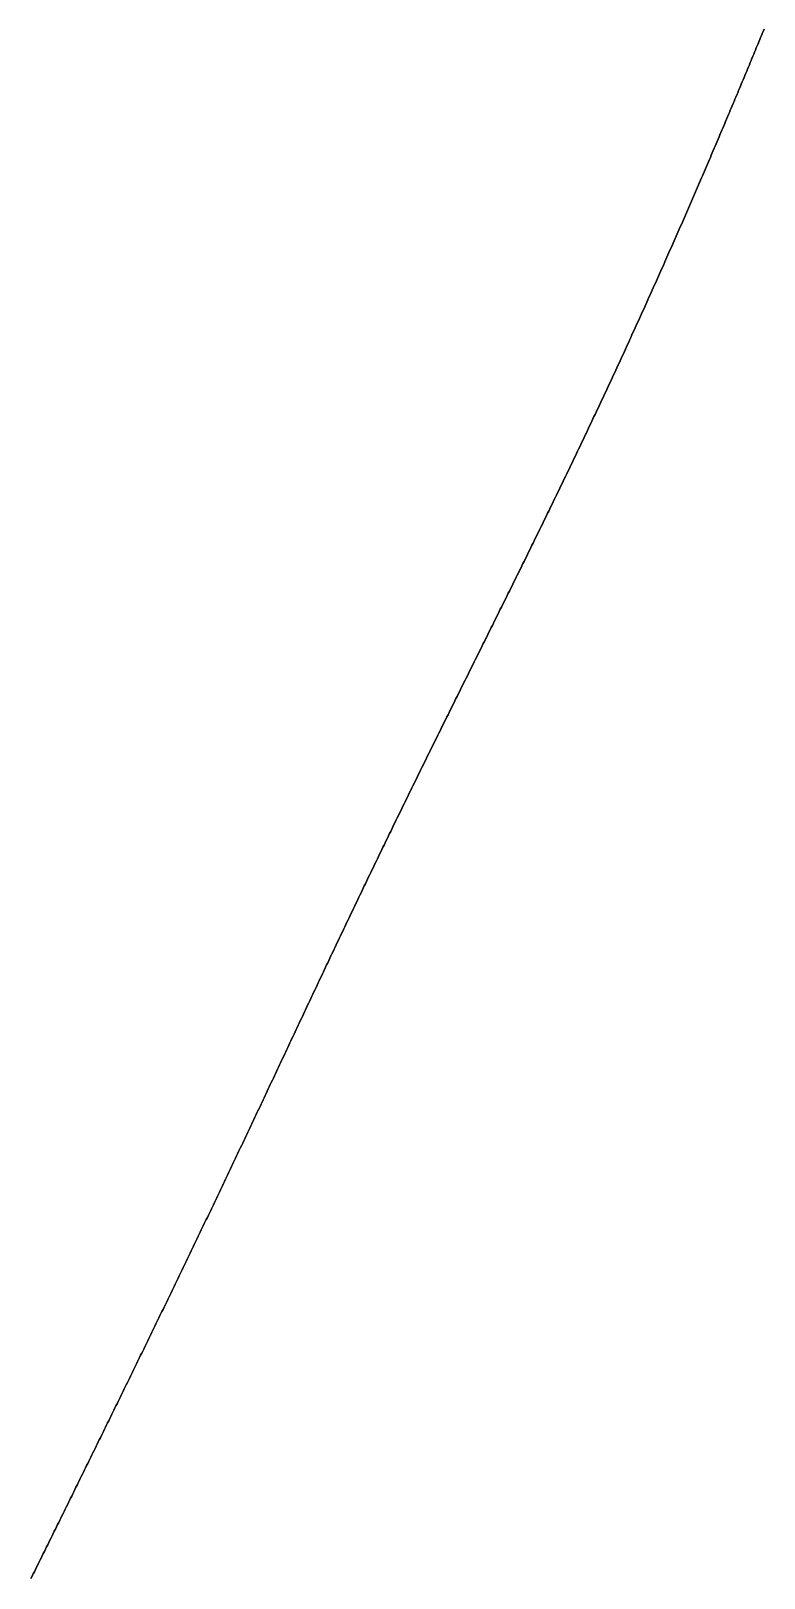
# Model space of a CAD drawing. Header units: inches. Extents: x 130170 to 284068, y 377793 to 804530.
# Drawn here: x 260175.1 to 260200, y 743980.6 to 744033.2 of the extents above; entities that cross this region are included whole.
import ezdxf

# ---------------------------------------------------------------- set-up
doc = ezdxf.new("R2010")
doc.units = ezdxf.units.IN
doc.header["$MEASUREMENT"] = 0
doc.layers.add('muni_il', color=7, linetype='Continuous')

msp = doc.modelspace()

# ---------------------------------------------------------------- linework, layer by layer
at = {"layer": 'muni_il'}
for points in [[(260175.124, 743980.593), (260175.163, 743980.671), (260175.201, 743980.748), (260175.239, 743980.825), (260175.277, 743980.902), (260175.315, 743980.979), (260175.353, 743981.056), (260175.391, 743981.133), (260175.429, 743981.209), (260175.466, 743981.286), (260175.504, 743981.363), (260175.542, 743981.439), (260175.58, 743981.515), (260175.617, 743981.592), (260175.655, 743981.668), (260175.693, 743981.744), (260175.73, 743981.82), (260175.767, 743981.896), (260175.805, 743981.972), (260175.842, 743982.047), (260175.879, 743982.123), (260175.917, 743982.198), (260175.954, 743982.274), (260175.991, 743982.349), (260176.028, 743982.425), (260176.065, 743982.5), (260176.102, 743982.575), (260176.139, 743982.65), (260176.176, 743982.725), (260176.213, 743982.8), (260176.25, 743982.875), (260176.287, 743982.95), (260176.324, 743983.024), (260176.36, 743983.099), (260176.397, 743983.173), (260176.434, 743983.248), (260176.47, 743983.322), (260176.507, 743983.397), (260176.543, 743983.471), (260176.58, 743983.545), (260176.616, 743983.619), (260176.653, 743983.693), (260176.689, 743983.767), (260176.725, 743983.841), (260176.762, 743983.915), (260176.798, 743983.988), (260176.834, 743984.062), (260176.87, 743984.136), (260176.906, 743984.209), (260176.943, 743984.283), (260176.979, 743984.356), (260177.015, 743984.43), (260177.051, 743984.503), (260177.087, 743984.576), (260177.122, 743984.649), (260177.158, 743984.722), (260177.194, 743984.795), (260177.23, 743984.868), (260177.266, 743984.941), (260177.302, 743985.014), (260177.337, 743985.087), (260177.373, 743985.16), (260177.409, 743985.233), (260177.444, 743985.305), (260177.48, 743985.378), (260177.515, 743985.45), (260177.551, 743985.523), (260177.587, 743985.595), (260177.622, 743985.668), (260177.658, 743985.74), (260177.693, 743985.813), (260177.728, 743985.885), (260177.764, 743985.957), (260177.799, 743986.029), (260177.834, 743986.101), (260177.87, 743986.174), (260177.905, 743986.246), (260177.94, 743986.318), (260177.975, 743986.39), (260178.011, 743986.461), (260178.046, 743986.533), (260178.081, 743986.605), (260178.116, 743986.677), (260178.151, 743986.749), (260178.186, 743986.821), (260178.221, 743986.892), (260178.256, 743986.964), (260178.291, 743987.035), (260178.326, 743987.107), (260178.361, 743987.179), (260178.396, 743987.25), (260178.431, 743987.322), (260178.466, 743987.393), (260178.501, 743987.465), (260178.536, 743987.536), (260178.57, 743987.607), (260178.605, 743987.679), (260178.64, 743987.75), (260178.675, 743987.821), (260178.709, 743987.893), (260178.744, 743987.964), (260178.779, 743988.035), (260178.814, 743988.106), (260178.848, 743988.178), (260178.883, 743988.249), (260178.917, 743988.32), (260178.952, 743988.391), (260178.987, 743988.462), (260179.021, 743988.533), (260179.056, 743988.604), (260179.09, 743988.675), (260179.125, 743988.746), (260179.159, 743988.817), (260179.194, 743988.888), (260179.228, 743988.959), (260179.263, 743989.03), (260179.297, 743989.101), (260179.332, 743989.172), (260179.366, 743989.243), (260179.401, 743989.314), (260179.435, 743989.385), (260179.469, 743989.456), (260179.504, 743989.527), (260179.538, 743989.598), (260179.572, 743989.669), (260179.607, 743989.739), (260179.641, 743989.81), (260179.675, 743989.881), (260179.71, 743989.952), (260179.744, 743990.023), (260179.778, 743990.094), (260179.813, 743990.165), (260179.847, 743990.236), (260179.881, 743990.306), (260179.915, 743990.377), (260179.95, 743990.448), (260179.984, 743990.519), (260180.018, 743990.59), (260180.052, 743990.661), (260180.087, 743990.732), (260180.121, 743990.803), (260180.155, 743990.874), (260180.189, 743990.944), (260180.223, 743991.015), (260180.258, 743991.086), (260180.292, 743991.157), (260180.326, 743991.228), (260180.36, 743991.299), (260180.394, 743991.37), (260180.428, 743991.441), (260180.463, 743991.512), (260180.497, 743991.583), (260180.531, 743991.654), (260180.565, 743991.725), (260180.599, 743991.796), (260180.633, 743991.868), (260180.668, 743991.939), (260180.702, 743992.01), (260180.736, 743992.081), (260180.77, 743992.152), (260180.804, 743992.223), (260180.838, 743992.295), (260180.872, 743992.366), (260180.907, 743992.437), (260180.941, 743992.509), (260180.975, 743992.58), (260181.009, 743992.651), (260181.043, 743992.723), (260181.077, 743992.794), (260181.112, 743992.866), (260181.146, 743992.937), (260181.18, 743993.009), (260181.214, 743993.08), (260181.248, 743993.152), (260181.283, 743993.223), (260181.317, 743993.295), (260181.351, 743993.367), (260181.385, 743993.438), (260181.419, 743993.51), (260181.454, 743993.582), (260181.488, 743993.654), (260181.522, 743993.726), (260181.556, 743993.798), (260181.591, 743993.87), (260181.625, 743993.941), (260181.659, 743994.014), (260181.694, 743994.086), (260181.728, 743994.158), (260181.762, 743994.23), (260181.796, 743994.302), (260181.831, 743994.374), (260181.865, 743994.447), (260181.899, 743994.519), (260181.934, 743994.591), (260181.968, 743994.664), (260182.002, 743994.736), (260182.037, 743994.809), (260182.071, 743994.881), (260182.106, 743994.954), (260182.14, 743995.026), (260182.174, 743995.099), (260182.209, 743995.172), (260182.243, 743995.244), (260182.278, 743995.317), (260182.312, 743995.39), (260182.347, 743995.463), (260182.381, 743995.536), (260182.416, 743995.609), (260182.45, 743995.682), (260182.485, 743995.755), (260182.519, 743995.828), (260182.554, 743995.901), (260182.589, 743995.975), (260182.623, 743996.048), (260182.658, 743996.121), (260182.692, 743996.194), (260182.727, 743996.268), (260182.762, 743996.341), (260182.796, 743996.415), (260182.831, 743996.489), (260182.866, 743996.562), (260182.901, 743996.636), (260182.935, 743996.709), (260182.97, 743996.783), (260183.005, 743996.857), (260183.04, 743996.931), (260183.075, 743997.005), (260183.109, 743997.079), (260183.144, 743997.153), (260183.179, 743997.227), (260183.214, 743997.301), (260183.249, 743997.375), (260183.284, 743997.449), (260183.319, 743997.523), (260183.354, 743997.598), (260183.389, 743997.672), (260183.424, 743997.746), (260183.459, 743997.821), (260183.494, 743997.895), (260183.529, 743997.97), (260183.564, 743998.044), (260183.599, 743998.119), (260183.634, 743998.194), (260183.669, 743998.268), (260183.704, 743998.343), (260183.739, 743998.418), (260183.775, 743998.492), (260183.81, 743998.567), (260183.845, 743998.642), (260183.88, 743998.717), (260183.916, 743998.792), (260183.951, 743998.867), (260183.986, 743998.942), (260184.021, 743999.017), (260184.057, 743999.093), (260184.092, 743999.168), (260184.128, 743999.243), (260184.163, 743999.318), (260184.198, 743999.394), (260184.234, 743999.469), (260184.269, 743999.544), (260184.305, 743999.62), (260184.34, 743999.695), (260184.376, 743999.771), (260184.411, 743999.846), (260184.447, 743999.922), (260184.483, 743999.997), (260184.518, 744000.073), (260184.554, 744000.149), (260184.59, 744000.224), (260184.625, 744000.3), (260184.661, 744000.376), (260184.697, 744000.452), (260184.732, 744000.528), (260184.768, 744000.604), (260184.804, 744000.68), (260184.84, 744000.755), (260184.876, 744000.831), (260184.912, 744000.907), (260184.948, 744000.984), (260184.983, 744001.06), (260185.019, 744001.136), (260185.055, 744001.212), (260185.091, 744001.288), (260185.127, 744001.364), (260185.163, 744001.441), (260185.2, 744001.517), (260185.236, 744001.593), (260185.272, 744001.669), (260185.308, 744001.746), (260185.344, 744001.822), (260185.38, 744001.898), (260185.417, 744001.975), (260185.453, 744002.051), (260185.489, 744002.128), (260185.525, 744002.204), (260185.562, 744002.281), (260185.598, 744002.358), (260185.634, 744002.434), (260185.671, 744002.511), (260185.707, 744002.587), (260185.744, 744002.664), (260185.78, 744002.741), (260185.817, 744002.817), (260185.853, 744002.894), (260185.89, 744002.971), (260185.926, 744003.048), (260185.963, 744003.125), (260186, 744003.201), (260186.036, 744003.278), (260186.073, 744003.355), (260186.11, 744003.432), (260186.146, 744003.509), (260186.183, 744003.586), (260186.22, 744003.663), (260186.257, 744003.74), (260186.294, 744003.817), (260186.331, 744003.894), (260186.367, 744003.971), (260186.404, 744004.048), (260186.441, 744004.125), (260186.478, 744004.202), (260186.515, 744004.279), (260186.552, 744004.356), (260186.589, 744004.433), (260186.627, 744004.511), (260186.664, 744004.588), (260186.701, 744004.665), (260186.738, 744004.742), (260186.775, 744004.819), (260186.812, 744004.897), (260186.85, 744004.974), (260186.887, 744005.051), (260186.924, 744005.129), (260186.962, 744005.206), (260186.999, 744005.283), (260187.036, 744005.361), (260187.074, 744005.438), (260187.111, 744005.515), (260187.149, 744005.593), (260187.186, 744005.67), (260187.224, 744005.748), (260187.261, 744005.825), (260187.299, 744005.903), (260187.336, 744005.98), (260187.374, 744006.058), (260187.412, 744006.135), (260187.449, 744006.213), (260187.487, 744006.29), (260187.525, 744006.368), (260187.562, 744006.445), (260187.6, 744006.523), (260187.638, 744006.6), (260187.676, 744006.678), (260187.714, 744006.756), (260187.752, 744006.833), (260187.79, 744006.911), (260187.827, 744006.989), (260187.865, 744007.066), (260187.903, 744007.144), (260187.941, 744007.222), (260187.979, 744007.299), (260188.017, 744007.377), (260188.055, 744007.455), (260188.094, 744007.532), (260188.132, 744007.61), (260188.17, 744007.688), (260188.208, 744007.766), (260188.246, 744007.843), (260188.284, 744007.921), (260188.322, 744007.999), (260188.361, 744008.077), (260188.399, 744008.155), (260188.437, 744008.232), (260188.475, 744008.31), (260188.514, 744008.388), (260188.552, 744008.466), (260188.59, 744008.544), (260188.629, 744008.621), (260188.667, 744008.699), (260188.705, 744008.777), (260188.744, 744008.855), (260188.782, 744008.933), (260188.821, 744009.011), (260188.859, 744009.089), (260188.898, 744009.166), (260188.936, 744009.244), (260188.974, 744009.322), (260189.013, 744009.4), (260189.051, 744009.478), (260189.09, 744009.556), (260189.128, 744009.634), (260189.167, 744009.711), (260189.206, 744009.789), (260189.244, 744009.867), (260189.283, 744009.945), (260189.321, 744010.023), (260189.36, 744010.101), (260189.398, 744010.179), (260189.437, 744010.257), (260189.476, 744010.334), (260189.514, 744010.412), (260189.553, 744010.49), (260189.592, 744010.568), (260189.63, 744010.646), (260189.669, 744010.724), (260189.707, 744010.802), (260189.746, 744010.88), (260189.785, 744010.957), (260189.823, 744011.035), (260189.862, 744011.113), (260189.901, 744011.191), (260189.939, 744011.269), (260189.978, 744011.347), (260190.017, 744011.424), (260190.055, 744011.502), (260190.094, 744011.58), (260190.133, 744011.658), (260190.171, 744011.736), (260190.21, 744011.814), (260190.249, 744011.892), (260190.287, 744011.969), (260190.326, 744012.047), (260190.365, 744012.125), (260190.403, 744012.203), (260190.442, 744012.281), (260190.481, 744012.358), (260190.519, 744012.436), (260190.558, 744012.514), (260190.596, 744012.592), (260190.635, 744012.669), (260190.674, 744012.747), (260190.712, 744012.825), (260190.751, 744012.903), (260190.789, 744012.98), (260190.828, 744013.058), (260190.866, 744013.136), (260190.905, 744013.214), (260190.944, 744013.291), (260190.982, 744013.369), (260191.021, 744013.447), (260191.059, 744013.525), (260191.098, 744013.602), (260191.136, 744013.68), (260191.175, 744013.758), (260191.213, 744013.835), (260191.252, 744013.913), (260191.29, 744013.991), (260191.329, 744014.068), (260191.367, 744014.146), (260191.405, 744014.224), (260191.444, 744014.301), (260191.482, 744014.379), (260191.521, 744014.457), (260191.559, 744014.534), (260191.597, 744014.612), (260191.636, 744014.69), (260191.674, 744014.767), (260191.712, 744014.845), (260191.751, 744014.923), (260191.789, 744015), (260191.827, 744015.078), (260191.865, 744015.155), (260191.903, 744015.233), (260191.942, 744015.311), (260191.98, 744015.388), (260192.018, 744015.466), (260192.056, 744015.544), (260192.094, 744015.621), (260192.133, 744015.699), (260192.171, 744015.777), (260192.209, 744015.854), (260192.247, 744015.932), (260192.285, 744016.01), (260192.323, 744016.087), (260192.361, 744016.165), (260192.399, 744016.243), (260192.437, 744016.321), (260192.475, 744016.398), (260192.513, 744016.476), (260192.551, 744016.554), (260192.589, 744016.631), (260192.627, 744016.709), (260192.665, 744016.787), (260192.702, 744016.865), (260192.74, 744016.943), (260192.778, 744017.02), (260192.816, 744017.098), (260192.854, 744017.176), (260192.891, 744017.254), (260192.929, 744017.332), (260192.967, 744017.409), (260193.005, 744017.487), (260193.042, 744017.565), (260193.08, 744017.643), (260193.118, 744017.721), (260193.155, 744017.799), (260193.193, 744017.877), (260193.231, 744017.955), (260193.268, 744018.033), (260193.306, 744018.111), (260193.343, 744018.189), (260193.381, 744018.267), (260193.418, 744018.345), (260193.456, 744018.424), (260193.493, 744018.502), (260193.531, 744018.58), (260193.568, 744018.658), (260193.606, 744018.736), (260193.643, 744018.815), (260193.68, 744018.893), (260193.718, 744018.971), (260193.755, 744019.05), (260193.793, 744019.128), (260193.83, 744019.206), (260193.867, 744019.285), (260193.905, 744019.363), (260193.942, 744019.442), (260193.979, 744019.52), (260194.016, 744019.599), (260194.054, 744019.677), (260194.091, 744019.756), (260194.128, 744019.834), (260194.165, 744019.913), (260194.202, 744019.992), (260194.239, 744020.071), (260194.276, 744020.149), (260194.314, 744020.228), (260194.351, 744020.307), (260194.388, 744020.386), (260194.425, 744020.465), (260194.462, 744020.544), (260194.499, 744020.623), (260194.536, 744020.702), (260194.573, 744020.781), (260194.61, 744020.86), (260194.647, 744020.939), (260194.684, 744021.018), (260194.72, 744021.097), (260194.757, 744021.176), (260194.794, 744021.255), (260194.831, 744021.335), (260194.868, 744021.414), (260194.905, 744021.493), (260194.941, 744021.573), (260194.978, 744021.652), (260195.015, 744021.731), (260195.052, 744021.811), (260195.088, 744021.89), (260195.125, 744021.97), (260195.162, 744022.049), (260195.198, 744022.129), (260195.235, 744022.209), (260195.272, 744022.288), (260195.308, 744022.368), (260195.345, 744022.447), (260195.381, 744022.527), (260195.418, 744022.607), (260195.454, 744022.687), (260195.491, 744022.766), (260195.527, 744022.846), (260195.563, 744022.926), (260195.6, 744023.006), (260195.636, 744023.086), (260195.673, 744023.166), (260195.709, 744023.246), (260195.745, 744023.326), (260195.781, 744023.405), (260195.818, 744023.485), (260195.854, 744023.565), (260195.89, 744023.645), (260195.926, 744023.725), (260195.962, 744023.805), (260195.998, 744023.885), (260196.034, 744023.965), (260196.071, 744024.045), (260196.106, 744024.126), (260196.143, 744024.206), (260196.178, 744024.286), (260196.214, 744024.366), (260196.25, 744024.446), (260196.286, 744024.526), (260196.322, 744024.606), (260196.358, 744024.686), (260196.393, 744024.766), (260196.429, 744024.846), (260196.465, 744024.926), (260196.5, 744025.006), (260196.536, 744025.086), (260196.572, 744025.166), (260196.607, 744025.246), (260196.643, 744025.326), (260196.678, 744025.406), (260196.713, 744025.486), (260196.749, 744025.566), (260196.784, 744025.646), (260196.819, 744025.726), (260196.855, 744025.806), (260196.89, 744025.886), (260196.925, 744025.966), (260196.96, 744026.045), (260196.995, 744026.125), (260197.03, 744026.205), (260197.065, 744026.284), (260197.1, 744026.364), (260197.135, 744026.444), (260197.17, 744026.523), (260197.205, 744026.603), (260197.239, 744026.682), (260197.274, 744026.762), (260197.309, 744026.841), (260197.343, 744026.92), (260197.378, 744027), (260197.412, 744027.079), (260197.447, 744027.158), (260197.481, 744027.237), (260197.515, 744027.316), (260197.55, 744027.395), (260197.584, 744027.474), (260197.618, 744027.553), (260197.652, 744027.632), (260197.686, 744027.71), (260197.72, 744027.789), (260197.754, 744027.868), (260197.788, 744027.946), (260197.821, 744028.024), (260197.855, 744028.103), (260197.889, 744028.181), (260197.923, 744028.259), (260197.956, 744028.337), (260197.99, 744028.415), (260198.023, 744028.493), (260198.056, 744028.571), (260198.09, 744028.649), (260198.123, 744028.726), (260198.156, 744028.804), (260198.189, 744028.881), (260198.222, 744028.958), (260198.255, 744029.036), (260198.288, 744029.113), (260198.321, 744029.19), (260198.353, 744029.267), (260198.386, 744029.344), (260198.419, 744029.42), (260198.451, 744029.497), (260198.484, 744029.573), (260198.516, 744029.65), (260198.548, 744029.726), (260198.581, 744029.802), (260198.613, 744029.878), (260198.645, 744029.954), (260198.677, 744030.03), (260198.709, 744030.105), (260198.741, 744030.181), (260198.772, 744030.256), (260198.804, 744030.332), (260198.836, 744030.407), (260198.867, 744030.482), (260198.899, 744030.557), (260198.93, 744030.631), (260198.962, 744030.706), (260198.993, 744030.781), (260199.024, 744030.855), (260199.055, 744030.929), (260199.086, 744031.003), (260199.117, 744031.077), (260199.148, 744031.151), (260199.179, 744031.225), (260199.21, 744031.298), (260199.24, 744031.372), (260199.271, 744031.445), (260199.302, 744031.518), (260199.332, 744031.591), (260199.362, 744031.664), (260199.393, 744031.737), (260199.423, 744031.81), (260199.453, 744031.882), (260199.483, 744031.954), (260199.513, 744032.026), (260199.543, 744032.099), (260199.573, 744032.17), (260199.603, 744032.242), (260199.632, 744032.314), (260199.662, 744032.385), (260199.691, 744032.457), (260199.721, 744032.528), (260199.75, 744032.599), (260199.78, 744032.67), (260199.809, 744032.741), (260199.838, 744032.811), (260199.867, 744032.882), (260199.896, 744032.952), (260199.925, 744033.023), (260199.954, 744033.093), (260199.983, 744033.163), (260200.012, 744033.232)], [(260200.012, 744033.232), (260199.983, 744033.163), (260199.954, 744033.093), (260199.925, 744033.023), (260199.896, 744032.952), (260199.867, 744032.882), (260199.838, 744032.811), (260199.809, 744032.741), (260199.78, 744032.67), (260199.75, 744032.599), (260199.721, 744032.528), (260199.691, 744032.457), (260199.662, 744032.385), (260199.632, 744032.314), (260199.603, 744032.242), (260199.573, 744032.17), (260199.543, 744032.099), (260199.513, 744032.026), (260199.483, 744031.954), (260199.453, 744031.882), (260199.423, 744031.81), (260199.393, 744031.737), (260199.362, 744031.664), (260199.332, 744031.591), (260199.302, 744031.518), (260199.271, 744031.445), (260199.24, 744031.372), (260199.21, 744031.298), (260199.179, 744031.225), (260199.148, 744031.151), (260199.117, 744031.077), (260199.086, 744031.003), (260199.055, 744030.929), (260199.024, 744030.855), (260198.993, 744030.781), (260198.962, 744030.706), (260198.93, 744030.631), (260198.899, 744030.557), (260198.867, 744030.482), (260198.836, 744030.407), (260198.804, 744030.332), (260198.772, 744030.256), (260198.741, 744030.181), (260198.709, 744030.105), (260198.677, 744030.03), (260198.645, 744029.954), (260198.613, 744029.878), (260198.581, 744029.802), (260198.548, 744029.726), (260198.516, 744029.65), (260198.484, 744029.573), (260198.451, 744029.497), (260198.419, 744029.42), (260198.386, 744029.344), (260198.353, 744029.267), (260198.321, 744029.19), (260198.288, 744029.113), (260198.255, 744029.036), (260198.222, 744028.958), (260198.189, 744028.881), (260198.156, 744028.804), (260198.123, 744028.726), (260198.09, 744028.649), (260198.056, 744028.571), (260198.023, 744028.493), (260197.99, 744028.415), (260197.956, 744028.337), (260197.923, 744028.259), (260197.889, 744028.181), (260197.855, 744028.103), (260197.821, 744028.024), (260197.788, 744027.946), (260197.754, 744027.868), (260197.72, 744027.789), (260197.686, 744027.71), (260197.652, 744027.632), (260197.618, 744027.553), (260197.584, 744027.474), (260197.55, 744027.395), (260197.515, 744027.316), (260197.481, 744027.237), (260197.447, 744027.158), (260197.412, 744027.079), (260197.378, 744027), (260197.343, 744026.92), (260197.309, 744026.841), (260197.274, 744026.762), (260197.239, 744026.682), (260197.205, 744026.603), (260197.17, 744026.523), (260197.135, 744026.444), (260197.1, 744026.364), (260197.065, 744026.284), (260197.03, 744026.205), (260196.995, 744026.125), (260196.96, 744026.045), (260196.925, 744025.966), (260196.89, 744025.886), (260196.855, 744025.806), (260196.819, 744025.726), (260196.784, 744025.646), (260196.749, 744025.566), (260196.713, 744025.486), (260196.678, 744025.406), (260196.643, 744025.326), (260196.607, 744025.246), (260196.572, 744025.166), (260196.536, 744025.086), (260196.5, 744025.006), (260196.465, 744024.926), (260196.429, 744024.846), (260196.393, 744024.766), (260196.358, 744024.686), (260196.322, 744024.606), (260196.286, 744024.526), (260196.25, 744024.446), (260196.214, 744024.366), (260196.178, 744024.286), (260196.143, 744024.206), (260196.106, 744024.126), (260196.071, 744024.045), (260196.034, 744023.965), (260195.998, 744023.885), (260195.962, 744023.805), (260195.926, 744023.725), (260195.89, 744023.645), (260195.854, 744023.565), (260195.818, 744023.485), (260195.781, 744023.405), (260195.745, 744023.326), (260195.709, 744023.246), (260195.673, 744023.166), (260195.636, 744023.086), (260195.6, 744023.006), (260195.563, 744022.926), (260195.527, 744022.846), (260195.491, 744022.766), (260195.454, 744022.687), (260195.418, 744022.607), (260195.381, 744022.527), (260195.345, 744022.447), (260195.308, 744022.368), (260195.272, 744022.288), (260195.235, 744022.209), (260195.198, 744022.129), (260195.162, 744022.049), (260195.125, 744021.97), (260195.088, 744021.89), (260195.052, 744021.811), (260195.015, 744021.731), (260194.978, 744021.652), (260194.941, 744021.573), (260194.905, 744021.493), (260194.868, 744021.414), (260194.831, 744021.335), (260194.794, 744021.255), (260194.757, 744021.176), (260194.72, 744021.097), (260194.684, 744021.018), (260194.647, 744020.939), (260194.61, 744020.86), (260194.573, 744020.781), (260194.536, 744020.702), (260194.499, 744020.623), (260194.462, 744020.544), (260194.425, 744020.465), (260194.388, 744020.386), (260194.351, 744020.307), (260194.314, 744020.228), (260194.276, 744020.149), (260194.239, 744020.071), (260194.202, 744019.992), (260194.165, 744019.913), (260194.128, 744019.834), (260194.091, 744019.756), (260194.054, 744019.677), (260194.016, 744019.599), (260193.979, 744019.52), (260193.942, 744019.442), (260193.905, 744019.363), (260193.867, 744019.285), (260193.83, 744019.206), (260193.793, 744019.128), (260193.755, 744019.05), (260193.718, 744018.971), (260193.68, 744018.893), (260193.643, 744018.815), (260193.606, 744018.736), (260193.568, 744018.658), (260193.531, 744018.58), (260193.493, 744018.502), (260193.456, 744018.424), (260193.418, 744018.345), (260193.381, 744018.267), (260193.343, 744018.189), (260193.306, 744018.111), (260193.268, 744018.033), (260193.231, 744017.955), (260193.193, 744017.877), (260193.155, 744017.799), (260193.118, 744017.721), (260193.08, 744017.643), (260193.042, 744017.565), (260193.005, 744017.487), (260192.967, 744017.409), (260192.929, 744017.332), (260192.891, 744017.254), (260192.854, 744017.176), (260192.816, 744017.098), (260192.778, 744017.02), (260192.74, 744016.943), (260192.702, 744016.865), (260192.665, 744016.787), (260192.627, 744016.709), (260192.589, 744016.631), (260192.551, 744016.554), (260192.513, 744016.476), (260192.475, 744016.398), (260192.437, 744016.321), (260192.399, 744016.243), (260192.361, 744016.165), (260192.323, 744016.087), (260192.285, 744016.01), (260192.247, 744015.932), (260192.209, 744015.854), (260192.171, 744015.777), (260192.133, 744015.699), (260192.094, 744015.621), (260192.056, 744015.544), (260192.018, 744015.466), (260191.98, 744015.388), (260191.942, 744015.311), (260191.903, 744015.233), (260191.865, 744015.155), (260191.827, 744015.078), (260191.789, 744015), (260191.751, 744014.923), (260191.712, 744014.845), (260191.674, 744014.767), (260191.636, 744014.69), (260191.597, 744014.612), (260191.559, 744014.534), (260191.521, 744014.457), (260191.482, 744014.379), (260191.444, 744014.301), (260191.405, 744014.224), (260191.367, 744014.146), (260191.329, 744014.068), (260191.29, 744013.991), (260191.252, 744013.913), (260191.213, 744013.835), (260191.175, 744013.758), (260191.136, 744013.68), (260191.098, 744013.602), (260191.059, 744013.525), (260191.021, 744013.447), (260190.982, 744013.369), (260190.944, 744013.291), (260190.905, 744013.214), (260190.866, 744013.136), (260190.828, 744013.058), (260190.789, 744012.98), (260190.751, 744012.903), (260190.712, 744012.825), (260190.674, 744012.747), (260190.635, 744012.669), (260190.596, 744012.592), (260190.558, 744012.514), (260190.519, 744012.436), (260190.481, 744012.358), (260190.442, 744012.281), (260190.403, 744012.203), (260190.365, 744012.125), (260190.326, 744012.047), (260190.287, 744011.969), (260190.249, 744011.892), (260190.21, 744011.814), (260190.171, 744011.736), (260190.133, 744011.658), (260190.094, 744011.58), (260190.055, 744011.502), (260190.017, 744011.424), (260189.978, 744011.347), (260189.939, 744011.269), (260189.901, 744011.191), (260189.862, 744011.113), (260189.823, 744011.035), (260189.785, 744010.957), (260189.746, 744010.88), (260189.707, 744010.802), (260189.669, 744010.724), (260189.63, 744010.646), (260189.592, 744010.568), (260189.553, 744010.49), (260189.514, 744010.412), (260189.476, 744010.334), (260189.437, 744010.257), (260189.398, 744010.179), (260189.36, 744010.101), (260189.321, 744010.023), (260189.283, 744009.945), (260189.244, 744009.867), (260189.206, 744009.789), (260189.167, 744009.711), (260189.128, 744009.634), (260189.09, 744009.556), (260189.051, 744009.478), (260189.013, 744009.4), (260188.974, 744009.322), (260188.936, 744009.244), (260188.898, 744009.166), (260188.859, 744009.089), (260188.821, 744009.011), (260188.782, 744008.933), (260188.744, 744008.855), (260188.705, 744008.777), (260188.667, 744008.699), (260188.629, 744008.621), (260188.59, 744008.544), (260188.552, 744008.466), (260188.514, 744008.388), (260188.475, 744008.31), (260188.437, 744008.232), (260188.399, 744008.155), (260188.361, 744008.077), (260188.322, 744007.999), (260188.284, 744007.921), (260188.246, 744007.843), (260188.208, 744007.766), (260188.17, 744007.688), (260188.132, 744007.61), (260188.094, 744007.532), (260188.055, 744007.455), (260188.017, 744007.377), (260187.979, 744007.299), (260187.941, 744007.222), (260187.903, 744007.144), (260187.865, 744007.066), (260187.827, 744006.989), (260187.79, 744006.911), (260187.752, 744006.833), (260187.714, 744006.756), (260187.676, 744006.678), (260187.638, 744006.6), (260187.6, 744006.523), (260187.562, 744006.445), (260187.525, 744006.368), (260187.487, 744006.29), (260187.449, 744006.213), (260187.412, 744006.135), (260187.374, 744006.058), (260187.336, 744005.98), (260187.299, 744005.903), (260187.261, 744005.825), (260187.224, 744005.748), (260187.186, 744005.67), (260187.149, 744005.593), (260187.111, 744005.515), (260187.074, 744005.438), (260187.036, 744005.361), (260186.999, 744005.283), (260186.962, 744005.206), (260186.924, 744005.129), (260186.887, 744005.051), (260186.85, 744004.974), (260186.812, 744004.897), (260186.775, 744004.819), (260186.738, 744004.742), (260186.701, 744004.665), (260186.664, 744004.588), (260186.627, 744004.511), (260186.589, 744004.433), (260186.552, 744004.356), (260186.515, 744004.279), (260186.478, 744004.202), (260186.441, 744004.125), (260186.404, 744004.048), (260186.367, 744003.971), (260186.331, 744003.894), (260186.294, 744003.817), (260186.257, 744003.74), (260186.22, 744003.663), (260186.183, 744003.586), (260186.146, 744003.509), (260186.11, 744003.432), (260186.073, 744003.355), (260186.036, 744003.278), (260186, 744003.201), (260185.963, 744003.125), (260185.926, 744003.048), (260185.89, 744002.971), (260185.853, 744002.894), (260185.817, 744002.817), (260185.78, 744002.741), (260185.744, 744002.664), (260185.707, 744002.587), (260185.671, 744002.511), (260185.634, 744002.434), (260185.598, 744002.358), (260185.562, 744002.281), (260185.525, 744002.204), (260185.489, 744002.128), (260185.453, 744002.051), (260185.417, 744001.975), (260185.38, 744001.898), (260185.344, 744001.822), (260185.308, 744001.746), (260185.272, 744001.669), (260185.236, 744001.593), (260185.2, 744001.517), (260185.163, 744001.441), (260185.127, 744001.364), (260185.091, 744001.288), (260185.055, 744001.212), (260185.019, 744001.136), (260184.983, 744001.06), (260184.948, 744000.984), (260184.912, 744000.907), (260184.876, 744000.831), (260184.84, 744000.755), (260184.804, 744000.68), (260184.768, 744000.604), (260184.732, 744000.528), (260184.697, 744000.452), (260184.661, 744000.376), (260184.625, 744000.3), (260184.59, 744000.224), (260184.554, 744000.149), (260184.518, 744000.073), (260184.483, 743999.997), (260184.447, 743999.922), (260184.411, 743999.846), (260184.376, 743999.771), (260184.34, 743999.695), (260184.305, 743999.62), (260184.269, 743999.544), (260184.234, 743999.469), (260184.198, 743999.394), (260184.163, 743999.318), (260184.128, 743999.243), (260184.092, 743999.168), (260184.057, 743999.093), (260184.021, 743999.017), (260183.986, 743998.942), (260183.951, 743998.867), (260183.916, 743998.792), (260183.88, 743998.717), (260183.845, 743998.642), (260183.81, 743998.567), (260183.775, 743998.492), (260183.739, 743998.418), (260183.704, 743998.343), (260183.669, 743998.268), (260183.634, 743998.194), (260183.599, 743998.119), (260183.564, 743998.044), (260183.529, 743997.97), (260183.494, 743997.895), (260183.459, 743997.821), (260183.424, 743997.746), (260183.389, 743997.672), (260183.354, 743997.598), (260183.319, 743997.523), (260183.284, 743997.449), (260183.249, 743997.375), (260183.214, 743997.301), (260183.179, 743997.227), (260183.144, 743997.153), (260183.109, 743997.079), (260183.075, 743997.005), (260183.04, 743996.931), (260183.005, 743996.857), (260182.97, 743996.783), (260182.935, 743996.709), (260182.901, 743996.636), (260182.866, 743996.562), (260182.831, 743996.489), (260182.796, 743996.415), (260182.762, 743996.341), (260182.727, 743996.268), (260182.692, 743996.194), (260182.658, 743996.121), (260182.623, 743996.048), (260182.589, 743995.975), (260182.554, 743995.901), (260182.519, 743995.828), (260182.485, 743995.755), (260182.45, 743995.682), (260182.416, 743995.609), (260182.381, 743995.536), (260182.347, 743995.463), (260182.312, 743995.39), (260182.278, 743995.317), (260182.243, 743995.244), (260182.209, 743995.172), (260182.174, 743995.099), (260182.14, 743995.026), (260182.106, 743994.954), (260182.071, 743994.881), (260182.037, 743994.809), (260182.002, 743994.736), (260181.968, 743994.664), (260181.934, 743994.591), (260181.899, 743994.519), (260181.865, 743994.447), (260181.831, 743994.374), (260181.796, 743994.302), (260181.762, 743994.23), (260181.728, 743994.158), (260181.694, 743994.086), (260181.659, 743994.014), (260181.625, 743993.941), (260181.591, 743993.87), (260181.556, 743993.798), (260181.522, 743993.726), (260181.488, 743993.654), (260181.454, 743993.582), (260181.419, 743993.51), (260181.385, 743993.438), (260181.351, 743993.367), (260181.317, 743993.295), (260181.283, 743993.223), (260181.248, 743993.152), (260181.214, 743993.08), (260181.18, 743993.009), (260181.146, 743992.937), (260181.112, 743992.866), (260181.077, 743992.794), (260181.043, 743992.723), (260181.009, 743992.651), (260180.975, 743992.58), (260180.941, 743992.509), (260180.907, 743992.437), (260180.872, 743992.366), (260180.838, 743992.295), (260180.804, 743992.223), (260180.77, 743992.152), (260180.736, 743992.081), (260180.702, 743992.01), (260180.668, 743991.939), (260180.633, 743991.868), (260180.599, 743991.796), (260180.565, 743991.725), (260180.531, 743991.654), (260180.497, 743991.583), (260180.463, 743991.512), (260180.428, 743991.441), (260180.394, 743991.37), (260180.36, 743991.299), (260180.326, 743991.228), (260180.292, 743991.157), (260180.258, 743991.086), (260180.223, 743991.015), (260180.189, 743990.944), (260180.155, 743990.874), (260180.121, 743990.803), (260180.087, 743990.732), (260180.052, 743990.661), (260180.018, 743990.59), (260179.984, 743990.519), (260179.95, 743990.448), (260179.915, 743990.377), (260179.881, 743990.306), (260179.847, 743990.236), (260179.813, 743990.165), (260179.778, 743990.094), (260179.744, 743990.023), (260179.71, 743989.952), (260179.675, 743989.881), (260179.641, 743989.81), (260179.607, 743989.739), (260179.572, 743989.669), (260179.538, 743989.598), (260179.504, 743989.527), (260179.469, 743989.456), (260179.435, 743989.385), (260179.401, 743989.314), (260179.366, 743989.243), (260179.332, 743989.172), (260179.297, 743989.101), (260179.263, 743989.03), (260179.228, 743988.959), (260179.194, 743988.888), (260179.159, 743988.817), (260179.125, 743988.746), (260179.09, 743988.675), (260179.056, 743988.604), (260179.021, 743988.533), (260178.987, 743988.462), (260178.952, 743988.391), (260178.917, 743988.32), (260178.883, 743988.249), (260178.848, 743988.178), (260178.814, 743988.106), (260178.779, 743988.035), (260178.744, 743987.964), (260178.709, 743987.893), (260178.675, 743987.821), (260178.64, 743987.75), (260178.605, 743987.679), (260178.57, 743987.607), (260178.536, 743987.536), (260178.501, 743987.465), (260178.466, 743987.393), (260178.431, 743987.322), (260178.396, 743987.25), (260178.361, 743987.179), (260178.326, 743987.107), (260178.291, 743987.035), (260178.256, 743986.964), (260178.221, 743986.892), (260178.186, 743986.821), (260178.151, 743986.749), (260178.116, 743986.677), (260178.081, 743986.605), (260178.046, 743986.533), (260178.011, 743986.461), (260177.975, 743986.39), (260177.94, 743986.318), (260177.905, 743986.246), (260177.87, 743986.174), (260177.834, 743986.101), (260177.799, 743986.029), (260177.764, 743985.957), (260177.728, 743985.885), (260177.693, 743985.813), (260177.658, 743985.74), (260177.622, 743985.668), (260177.587, 743985.595), (260177.551, 743985.523), (260177.515, 743985.45), (260177.48, 743985.378), (260177.444, 743985.305), (260177.409, 743985.233), (260177.373, 743985.16), (260177.337, 743985.087), (260177.302, 743985.014), (260177.266, 743984.941), (260177.23, 743984.868), (260177.194, 743984.795), (260177.158, 743984.722), (260177.122, 743984.649), (260177.087, 743984.576), (260177.051, 743984.503), (260177.015, 743984.43), (260176.979, 743984.356), (260176.943, 743984.283), (260176.906, 743984.209), (260176.87, 743984.136), (260176.834, 743984.062), (260176.798, 743983.988), (260176.762, 743983.915), (260176.725, 743983.841), (260176.689, 743983.767), (260176.653, 743983.693), (260176.616, 743983.619), (260176.58, 743983.545), (260176.543, 743983.471), (260176.507, 743983.397), (260176.47, 743983.322), (260176.434, 743983.248), (260176.397, 743983.173), (260176.36, 743983.099), (260176.324, 743983.024), (260176.287, 743982.95), (260176.25, 743982.875), (260176.213, 743982.8), (260176.176, 743982.725), (260176.139, 743982.65), (260176.102, 743982.575), (260176.065, 743982.5), (260176.028, 743982.425), (260175.991, 743982.349), (260175.954, 743982.274), (260175.917, 743982.198), (260175.879, 743982.123), (260175.842, 743982.047), (260175.805, 743981.972), (260175.767, 743981.896), (260175.73, 743981.82), (260175.693, 743981.744), (260175.655, 743981.668), (260175.617, 743981.592), (260175.58, 743981.515), (260175.542, 743981.439), (260175.504, 743981.363), (260175.466, 743981.286), (260175.429, 743981.209), (260175.391, 743981.133), (260175.353, 743981.056), (260175.315, 743980.979), (260175.277, 743980.902), (260175.239, 743980.825), (260175.201, 743980.748), (260175.163, 743980.671), (260175.124, 743980.593)]]:
    msp.add_lwpolyline(points, dxfattribs=at)

doc.saveas('drawing.dxf')
